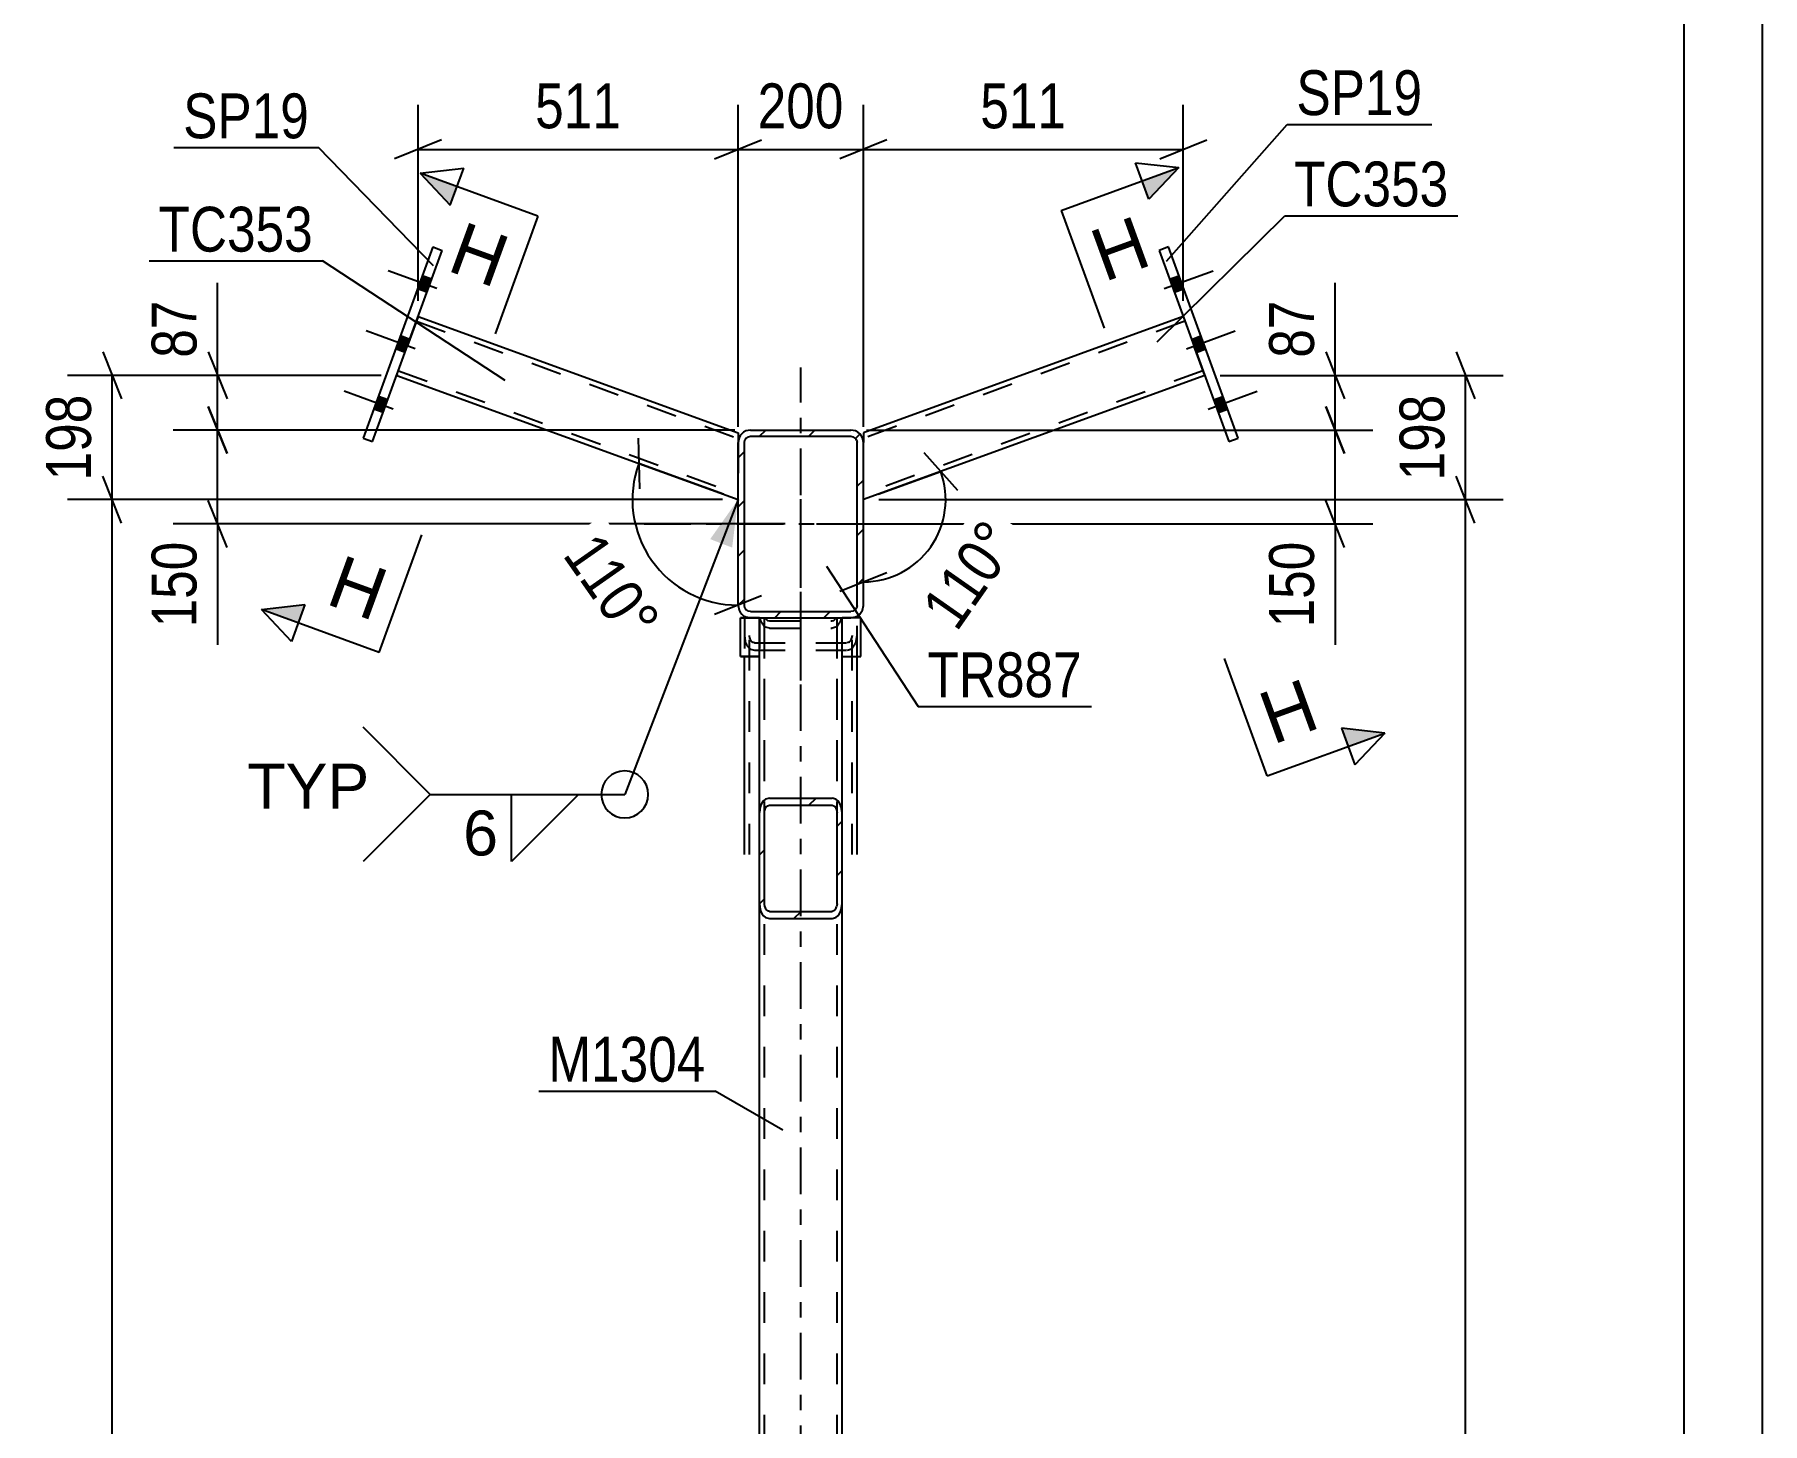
# Model space of a CAD drawing. Header units: millimetres. Extents: x -63 to 778, y -435 to 159.
# Drawn here: x 668 to 778.4, y -256.6 to -167.8 of the extents above; entities that cross this region are included whole.
import ezdxf

# ---------------------------------------------------------------- set-up
doc = ezdxf.new("R2010")
doc.units = ezdxf.units.MM
doc.linetypes.add('DXK_LINE_DOT2', pattern=[3.9198, 1.9599, -1.9599])
doc.linetypes.add('DXK_LINE_DOT3', pattern=[5.9187, 2.979, -0.9799, 0.9799, -0.9799])
doc.styles.add('Arial', font='ARIAL.TTF', dxfattribs={"height": 0.2})
doc.styles.add('Arial Narrow', font='ARIALN.TTF', dxfattribs={"height": 0.2})

# ---------------------------------------------------------------- blocks, each defined once
blk = doc.blocks.new('Unknown-570387995-1162')
at = {"color": 5, "linetype": 'Continuous'}
for p, q in [((778.37, -434.5), (778.37, 159.5)), ((773.37, -429.5), (773.37, 154.5))]:
    blk.add_line(p, q, dxfattribs=at)
blk = doc.blocks.new('Part-570387995-13732 - 13654')
at = {"color": 7, "linetype": 'DXK_LINE_DOT3'}
blk.add_line((716.95, -330.69), (716.95, -195.09), dxfattribs=at)
at = {"color": 7, "linetype": 'DXK_LINE_DOT2'}
for p, q in [((714.31, -205.09), (719.59, -205.09)), ((714.31, -223.37), (714.31, -205.09)), ((714.63, -320.69), (714.63, -205.09)), ((719.27, -320.69), (719.27, -205.09)), ((719.59, -223.37), (719.59, -205.09)), ((714.31, -320.69), (714.31, -302.41)), ((719.59, -320.69), (719.59, -302.41)), ((719.59, -320.69), (714.31, -320.69))]:
    blk.add_line(p, q, dxfattribs=at)
at = {"color": 2, "linetype": 'Continuous'}
for p, q in [((714.31, -302.41), (714.31, -223.37)), ((719.59, -302.41), (719.59, -223.37))]:
    blk.add_line(p, q, dxfattribs=at)
blk = doc.blocks.new('Part-570387995-13718 - 13654')
at = {"linetype": 'Continuous'}
h = blk.add_hatch(dxfattribs=at)
h.set_pattern_fill('', scale=0.7, style=0, pattern_type=0)
h.set_pattern_definition([(45, (714.3072, -223.3691), (-1.57154, 1.57154), [])])
h.paths.add_polyline_path([(714.31, -217.53), (714.31, -223.37), (714.36, -223.73), (714.49, -224.03), (714.7, -224.23), (714.95, -224.3), (718.95, -224.3), (719.19, -224.23), (719.4, -224.03), (719.54, -223.73), (719.59, -223.37), (719.59, -217.53), (719.54, -217.17), (719.4, -216.87), (719.19, -216.67), (718.95, -216.6), (714.95, -216.6), (714.7, -216.67), (714.49, -216.87), (714.36, -217.17)])
h.paths.add_polyline_path([(714.72, -217.2), (714.82, -217.1), (714.95, -217.06), (718.95, -217.06), (719.07, -217.1), (719.17, -217.2), (719.24, -217.35), (719.27, -217.53), (719.27, -223.37), (719.24, -223.55), (719.17, -223.7), (719.07, -223.8), (718.95, -223.84), (714.95, -223.84), (714.82, -223.8), (714.72, -223.7), (714.65, -223.55), (714.63, -223.37), (714.63, -217.53), (714.65, -217.35)])
at = {"color": 2, "linetype": 'Continuous'}
for p, q in [((714.31, -217.53), (714.31, -205.09)), ((719.59, -217.53), (719.59, -205.09)), ((714.36, -217.17), (714.31, -217.53)), ((714.63, -217.53), (714.65, -217.35)), ((714.95, -216.6), (714.7, -216.67)), ((714.82, -217.1), (714.95, -217.06)), ((714.95, -216.6), (718.95, -216.6)), ((714.95, -217.06), (718.95, -217.06)), ((719.19, -216.67), (718.95, -216.6)), ((718.95, -217.06), (719.07, -217.1)), ((719.24, -217.35), (719.27, -217.53)), ((719.59, -217.53), (719.54, -217.17)), ((714.31, -223.37), (714.31, -217.53)), ((714.63, -223.37), (714.63, -217.53)), ((719.27, -223.37), (719.27, -217.53)), ((719.59, -223.37), (719.59, -217.53)), ((714.31, -223.37), (714.36, -223.73)), ((714.65, -223.55), (714.63, -223.37)), ((714.95, -223.84), (714.82, -223.8)), ((714.95, -223.84), (718.95, -223.84)), ((719.07, -223.8), (718.95, -223.84)), ((719.27, -223.37), (719.24, -223.55)), ((719.54, -223.73), (719.59, -223.37)), ((714.7, -224.23), (714.95, -224.3)), ((714.95, -224.3), (718.95, -224.3)), ((718.95, -224.3), (719.19, -224.23))]:
    blk.add_line(p, q, dxfattribs=at)
at = {"color": 7, "linetype": 'DXK_LINE_DOT2'}
for p, q in [((714.31, -205.09), (719.59, -205.09)), ((714.36, -205.17), (714.34, -205.09)), ((714.63, -223.37), (714.63, -205.09)), ((714.69, -205.09), (714.72, -205.15)), ((714.72, -205.15), (714.82, -205.25)), ((714.82, -205.25), (714.95, -205.28)), ((718.95, -205.28), (719.07, -205.25)), ((719.07, -205.25), (719.17, -205.15)), ((719.17, -205.15), (719.2, -205.09)), ((719.27, -223.37), (719.27, -205.09)), ((719.55, -205.09), (719.54, -205.17)), ((714.95, -205.75), (714.7, -205.68)), ((714.95, -205.28), (718.95, -205.28)), ((714.95, -205.75), (718.95, -205.75)), ((719.19, -205.68), (718.95, -205.75)), ((714.31, -223.37), (714.31, -217.53)), ((719.59, -223.37), (719.59, -217.53))]:
    blk.add_line(p, q, dxfattribs=at)
for centre, start, end in [((715.18, -204.98), 193.2949, 235.5336), ((718.71, -204.98), 304.4664, 346.7051)]:
    blk.add_arc(centre, 0.85, start, end, dxfattribs=at)
at = {"color": 2, "linetype": 'Continuous'}
for centre, radius, start, end in [((715.18, -217.37), 0.85, 124.4664, 166.7051), ((715.07, -217.45), 0.425, 124.4664, 166.7051), ((718.83, -217.45), 0.425, 13.2949, 55.5336), ((718.71, -217.37), 0.85, 13.2949, 55.5336), ((715.18, -223.53), 0.85, 193.2949, 235.5336), ((715.07, -223.45), 0.425, 193.2949, 235.5336), ((718.83, -223.45), 0.425, 304.4664, 346.7051), ((718.71, -223.53), 0.85, 304.4664, 346.7051)]:
    blk.add_arc(centre, radius, start, end, dxfattribs=at)
blk = doc.blocks.new('Part-570387995-13794 - 13654')
at = {"color": 7, "linetype": 'DXK_LINE_DOT2'}
for p, q in [((720.79, -205.09), (719.59, -205.09)), ((719.59, -205.09), (719.59, -205.09)), ((720.15, -205.09), (719.59, -205.09)), ((719.59, -207.55), (719.59, -205.09)), ((720.79, -205.09), (720.79, -205.09)), ((719.59, -207.55), (720.79, -207.55))]:
    blk.add_line(p, q, dxfattribs=at)
at = {"color": 2, "linetype": 'Continuous'}
for p, q in [((720.79, -205.09), (720.15, -205.09)), ((720.79, -205.09), (720.79, -205.09)), ((720.79, -207.55), (720.79, -205.09)), ((719.59, -207.55), (720.79, -207.55))]:
    blk.add_line(p, q, dxfattribs=at)
blk = doc.blocks.new('Part-570387995-13730 - 13654')
at = {"color": 7, "linetype": 'DXK_LINE_DOT2'}
for p, q in [((713.35, -205.09), (720.55, -205.09)), ((713.35, -205.09), (713.35, -207.55)), ((713.67, -220.21), (713.67, -205.09)), ((720.23, -220.21), (720.23, -205.09)), ((720.55, -207.55), (720.55, -205.09)), ((713.35, -206.22), (713.4, -206.57)), ((713.69, -206.4), (713.67, -206.22)), ((720.23, -206.22), (720.2, -206.4)), ((720.5, -206.57), (720.55, -206.22)), ((713.74, -207.08), (713.99, -207.15)), ((713.99, -206.68), (713.86, -206.65)), ((713.99, -206.68), (719.91, -206.68)), ((713.99, -207.15), (719.91, -207.15)), ((720.03, -206.65), (719.91, -206.68)), ((719.91, -207.15), (720.15, -207.08))]:
    blk.add_line(p, q, dxfattribs=at)
at = {"color": 2, "linetype": 'Continuous'}
for p, q in [((713.35, -220.21), (713.35, -207.55)), ((720.55, -220.21), (720.55, -207.55))]:
    blk.add_line(p, q, dxfattribs=at)
at = {"color": 7, "linetype": 'DXK_LINE_DOT2'}
for centre, radius, start, end in [((714.22, -206.38), 0.85, 193.2949, 235.5336), ((714.11, -206.3), 0.425, 193.2949, 235.5336), ((719.79, -206.3), 0.425, 304.4664, 346.7051), ((719.67, -206.38), 0.85, 304.4664, 346.7051)]:
    blk.add_arc(centre, radius, start, end, dxfattribs=at)
blk = doc.blocks.new('Part-570387995-13799 - 13654')
at = {"linetype": 'Continuous'}
h = blk.add_hatch(dxfattribs=at)
h.set_pattern_fill('', scale=0.7, style=0, pattern_type=0)
h.set_pattern_definition([(45, (712.9472, -204.289), (-1.57154, 1.57154), [])])
h.paths.add_polyline_path([(712.95, -193.89), (712.95, -204.29), (713.01, -204.6), (713.18, -204.85), (713.44, -205.03), (713.75, -205.09), (720.15, -205.09), (720.45, -205.03), (720.71, -204.85), (720.89, -204.6), (720.95, -204.29), (720.95, -193.89), (720.89, -193.58), (720.71, -193.32), (720.45, -193.15), (720.15, -193.09), (713.75, -193.09), (713.44, -193.15), (713.18, -193.32), (713.01, -193.58)])
h.paths.add_polyline_path([(713.46, -193.61), (713.59, -193.52), (713.75, -193.49), (720.15, -193.49), (720.3, -193.52), (720.43, -193.61), (720.52, -193.74), (720.55, -193.89), (720.55, -204.29), (720.52, -204.44), (720.43, -204.57), (720.3, -204.66), (720.15, -204.69), (713.75, -204.69), (713.59, -204.66), (713.46, -204.57), (713.38, -204.44), (713.35, -204.29), (713.35, -193.89), (713.38, -193.74)])
at = {"color": 7, "linetype": 'DXK_LINE_DOT3'}
for p, q in [((716.95, -209.09), (716.95, -189.09)), ((706.95, -199.09), (726.95, -199.09))]:
    blk.add_line(p, q, dxfattribs=at)
at = {"color": 2, "linetype": 'Continuous'}
for p, q in [((713.75, -193.09), (713.44, -193.15)), ((713.75, -193.09), (720.15, -193.09)), ((720.45, -193.15), (720.15, -193.09)), ((713.01, -193.58), (712.95, -193.89)), ((712.95, -204.29), (712.95, -193.89)), ((713.35, -193.89), (713.38, -193.74)), ((713.35, -204.29), (713.35, -193.89)), ((713.59, -193.52), (713.75, -193.49)), ((713.75, -193.49), (720.15, -193.49)), ((720.15, -193.49), (720.3, -193.52)), ((720.52, -193.74), (720.55, -193.89)), ((720.55, -204.29), (720.55, -193.89)), ((720.95, -193.89), (720.89, -193.58)), ((720.95, -204.29), (720.95, -193.89)), ((712.95, -204.29), (713.01, -204.6)), ((713.38, -204.44), (713.35, -204.29)), ((713.44, -205.03), (713.75, -205.09)), ((713.75, -204.69), (713.59, -204.66)), ((713.75, -204.69), (720.15, -204.69)), ((713.75, -205.09), (720.15, -205.09)), ((720.3, -204.66), (720.15, -204.69)), ((720.15, -205.09), (720.45, -205.03)), ((720.55, -204.29), (720.52, -204.44)), ((720.89, -204.6), (720.95, -204.29))]:
    blk.add_line(p, q, dxfattribs=at)
for centre, radius, start, end in [((713.75, -193.89), 0.8, 112.5, 157.5), ((713.75, -193.89), 0.4, 112.5, 157.5), ((720.15, -193.89), 0.4, 22.5, 67.5), ((720.15, -193.89), 0.8, 22.5, 67.5), ((713.75, -204.29), 0.8, 202.5, 247.5), ((713.75, -204.29), 0.4, 202.5, 247.5), ((720.15, -204.29), 0.4, 292.5, 337.5), ((720.15, -204.29), 0.8, 292.5, 337.5)]:
    blk.add_arc(centre, radius, start, end, dxfattribs=at)
blk = doc.blocks.new('Part-570387995-13735 - 13654')
at = {"color": 7, "linetype": 'DXK_LINE_DOT2'}
for p, q in [((692.51, -185.84), (691.15, -189.6)), ((692.41, -186.14), (712.95, -193.62)), ((691.26, -189.3), (712.95, -197.19)), ((712.95, -193.89), (712.95, -197.53))]:
    blk.add_line(p, q, dxfattribs=at)
at = {"color": 2, "linetype": 'Continuous'}
for p, q in [((692.51, -185.84), (712.95, -193.27)), ((691.15, -189.6), (712.95, -197.53)), ((712.95, -193.27), (712.95, -193.89))]:
    blk.add_line(p, q, dxfattribs=at)
blk = doc.blocks.new('Bolt-570387995-13816 - 13654')
at = {"linetype": 'Continuous'}
for points in [[(740.51, -183.45), (740.81, -184.28), (741.41, -184.06), (741.11, -183.23)], [(740.51, -183.45), (740.81, -184.28), (741.41, -184.06), (741.11, -183.23)], [(740.51, -183.45), (740.81, -184.28), (741.41, -184.06), (741.11, -183.23)], [(741.91, -187.3), (742.21, -188.13), (742.82, -187.91), (742.51, -187.08)], [(741.91, -187.3), (742.21, -188.13), (742.82, -187.91), (742.51, -187.08)], [(743.32, -191.16), (743.62, -191.98), (744.22, -191.76), (743.92, -190.94)], [(743.32, -191.16), (743.62, -191.98), (744.22, -191.76), (743.92, -190.94)], [(743.32, -191.16), (743.62, -191.98), (744.22, -191.76), (743.92, -190.94)]]:
    blk.add_hatch(color=1, dxfattribs=at).paths.add_polyline_path(points)
at = {"color": 1, "linetype": 'Continuous'}
for p, q in [((740.17, -184.04), (743.29, -182.91)), ((740.17, -184.04), (743.29, -182.91)), ((740.17, -184.04), (743.29, -182.91)), ((740.51, -183.45), (741.11, -183.23)), ((740.51, -183.45), (741.11, -183.23)), ((740.51, -183.45), (741.11, -183.23)), ((740.81, -184.28), (741.41, -184.06)), ((740.81, -184.28), (741.41, -184.06)), ((740.81, -184.28), (741.41, -184.06)), ((741.58, -187.9), (744.7, -186.76)), ((741.58, -187.9), (744.7, -186.76)), ((741.91, -187.3), (742.51, -187.08)), ((741.91, -187.3), (742.51, -187.08)), ((742.21, -188.13), (742.82, -187.91)), ((742.21, -188.13), (742.82, -187.91)), ((742.98, -191.75), (746.1, -190.61)), ((742.98, -191.75), (746.1, -190.61)), ((742.98, -191.75), (746.1, -190.61)), ((743.32, -191.16), (743.92, -190.94)), ((743.32, -191.16), (743.92, -190.94)), ((743.32, -191.16), (743.92, -190.94)), ((743.62, -191.98), (744.22, -191.76)), ((743.62, -191.98), (744.22, -191.76)), ((743.62, -191.98), (744.22, -191.76))]:
    blk.add_line(p, q, dxfattribs=at)
blk = doc.blocks.new('Part-570387995-13752 - 13654')
at = {"color": 2, "linetype": 'Continuous'}
for p, q in [((741.38, -185.84), (720.95, -193.27)), ((742.75, -189.6), (720.95, -197.53)), ((720.95, -193.27), (720.95, -193.89))]:
    blk.add_line(p, q, dxfattribs=at)
at = {"color": 7, "linetype": 'DXK_LINE_DOT2'}
for p, q in [((741.49, -186.14), (720.95, -193.62)), ((742.75, -189.6), (741.38, -185.84)), ((742.64, -189.3), (720.95, -197.19)), ((720.95, -193.27), (720.95, -193.47)), ((720.95, -197.53), (720.95, -193.89))]:
    blk.add_line(p, q, dxfattribs=at)
blk = doc.blocks.new('Bolt-570387995-13817 - 13654')
at = {"linetype": 'Continuous'}
for points in [[(693.08, -184.28), (693.38, -183.45), (692.78, -183.23), (692.48, -184.06)], [(693.08, -184.28), (693.38, -183.45), (692.78, -183.23), (692.48, -184.06)], [(693.08, -184.28), (693.38, -183.45), (692.78, -183.23), (692.48, -184.06)], [(691.68, -188.13), (691.98, -187.3), (691.38, -187.08), (691.08, -187.91)], [(691.68, -188.13), (691.98, -187.3), (691.38, -187.08), (691.08, -187.91)], [(690.28, -191.98), (690.58, -191.16), (689.98, -190.94), (689.68, -191.76)], [(690.28, -191.98), (690.58, -191.16), (689.98, -190.94), (689.68, -191.76)], [(690.28, -191.98), (690.58, -191.16), (689.98, -190.94), (689.68, -191.76)]]:
    blk.add_hatch(color=1, dxfattribs=at).paths.add_polyline_path(points)
at = {"color": 1, "linetype": 'Continuous'}
for p, q in [((693.72, -184.04), (690.6, -182.91)), ((693.72, -184.04), (690.6, -182.91)), ((693.72, -184.04), (690.6, -182.91)), ((693.08, -184.28), (692.48, -184.06)), ((693.08, -184.28), (692.48, -184.06)), ((693.08, -184.28), (692.48, -184.06)), ((693.38, -183.45), (692.78, -183.23)), ((693.38, -183.45), (692.78, -183.23)), ((693.38, -183.45), (692.78, -183.23)), ((692.32, -187.9), (689.2, -186.76)), ((692.32, -187.9), (689.2, -186.76)), ((691.98, -187.3), (691.38, -187.08)), ((691.98, -187.3), (691.38, -187.08)), ((691.68, -188.13), (691.08, -187.91)), ((691.68, -188.13), (691.08, -187.91)), ((690.92, -191.75), (687.8, -190.61)), ((690.92, -191.75), (687.8, -190.61)), ((690.92, -191.75), (687.8, -190.61)), ((690.28, -191.98), (689.68, -191.76)), ((690.28, -191.98), (689.68, -191.76)), ((690.28, -191.98), (689.68, -191.76)), ((690.58, -191.16), (689.98, -190.94)), ((690.58, -191.16), (689.98, -190.94)), ((690.58, -191.16), (689.98, -190.94))]:
    blk.add_line(p, q, dxfattribs=at)
blk = doc.blocks.new('Part-570387995-13754 - 13654')
at = {"color": 2, "linetype": 'Continuous'}
for p, q in [((740.44, -181.39), (739.84, -181.61)), ((739.84, -181.61), (744.29, -193.83)), ((744.89, -193.61), (740.44, -181.39)), ((744.29, -193.83), (744.89, -193.61))]:
    blk.add_line(p, q, dxfattribs=at)
blk = doc.blocks.new('Part-570387995-13755 - 13654')
at = {"color": 2, "linetype": 'Continuous'}
for p, q in [((693.45, -181.39), (689.01, -193.61)), ((689.61, -193.83), (694.05, -181.61)), ((693.45, -181.39), (694.05, -181.61)), ((689.01, -193.61), (689.61, -193.83))]:
    blk.add_line(p, q, dxfattribs=at)
blk = doc.blocks.new('Part-570387995-13795 - 13654')
at = {"color": 2, "linetype": 'Continuous'}
for p, q in [((713.11, -205.09), (713.11, -205.09)), ((713.11, -205.09), (713.75, -205.09)), ((713.11, -207.55), (713.11, -205.09)), ((714.31, -207.55), (713.11, -207.55))]:
    blk.add_line(p, q, dxfattribs=at)
at = {"color": 7, "linetype": 'DXK_LINE_DOT2'}
for p, q in [((714.31, -205.09), (713.11, -205.09)), ((713.11, -205.09), (713.11, -205.09)), ((713.75, -205.09), (714.31, -205.09)), ((714.31, -205.09), (714.31, -205.09)), ((714.31, -205.09), (714.31, -207.55)), ((713.11, -207.55), (714.31, -207.55))]:
    blk.add_line(p, q, dxfattribs=at)
blk = doc.blocks.new('StraightDimension-570387995-14503 - 13654')
at = {"color": 7, "linetype": 'Continuous'}
for p, q in [((679.71, -189.6), (679.71, -183.69)), ((679.71, -189.6), (679.71, -183.69)), ((679.11, -188.1), (680.31, -191.1)), ((690.15, -189.6), (676.86, -189.6)), ((679.71, -193.09), (679.71, -189.6)), ((680.31, -194.59), (679.11, -191.59)), ((712.75, -193.09), (676.86, -193.09))]:
    blk.add_line(p, q, dxfattribs=at)
at = {"color": 0}
blk.add_wipeout([(678.96, -184.22), (674.76, -184.22), (674.76, -189.07), (678.96, -189.07)], dxfattribs=at)
at = {"color": 3, "style": 'Arial Narrow'}
blk.add_text('87', height=2.863, rotation=90.0002, dxfattribs=at).set_placement((678.36, -188.47))
blk = doc.blocks.new('StraightDimension-570387995-14284 - 13654')
at = {"color": 7, "linetype": 'Continuous'}
for p, q in [((758.81, -188.1), (760.01, -191.1)), ((743.75, -189.6), (761.81, -189.6)), ((759.41, -197.53), (759.41, -189.6)), ((760.01, -199.03), (758.81, -196.03)), ((721.95, -197.53), (761.81, -197.53))]:
    blk.add_line(p, q, dxfattribs=at)
at = {"color": 0}
blk.add_wipeout([(758.66, -190.22), (754.46, -190.22), (754.46, -196.91), (758.66, -196.91)], dxfattribs=at)
at = {"color": 3, "style": 'Arial Narrow'}
blk.add_text('198', height=2.863, rotation=90.0002, dxfattribs=at).set_placement((758.06, -196.31))
blk = doc.blocks.new('StraightDimension-570387995-14285 - 13654')
at = {"color": 7, "linetype": 'Continuous'}
for p, q in [((760.01, -199.03), (758.81, -196.03)), ((721.95, -197.53), (761.81, -197.53)), ((759.41, -328.05), (759.41, -197.53)), ((758.81, -326.55), (760.01, -329.55)), ((733.22, -328.05), (761.81, -328.05))]:
    blk.add_line(p, q, dxfattribs=at)
at = {"color": 0}
blk.add_wipeout([(758.66, -258.53), (754.46, -258.53), (754.46, -267.05), (758.66, -267.05)], dxfattribs=at)
at = {"color": 3, "style": 'Arial Narrow'}
blk.add_text('3263', height=2.863, rotation=90.0002, dxfattribs=at).set_placement((758.06, -266.45))
blk = doc.blocks.new('StraightDimension-570387995-14163 - 13654')
at = {"color": 7, "linetype": 'Continuous'}
for p, q in [((712.95, -192.89), (712.95, -172.31)), ((720.95, -192.89), (720.95, -172.31)), ((711.45, -175.76), (714.45, -174.56)), ((712.95, -175.16), (720.95, -175.16)), ((722.45, -174.56), (719.45, -175.76))]:
    blk.add_line(p, q, dxfattribs=at)
at = {"color": 0}
blk.add_wipeout([(720.29, -174.41), (720.29, -170.21), (713.6, -170.21), (713.6, -174.41)], dxfattribs=at)
at = {"color": 3, "style": 'Arial Narrow'}
blk.add_text('200', height=2.863, dxfattribs=at).set_placement((714.2, -173.81))
blk = doc.blocks.new('StraightDimension-570387995-14164 - 13654')
at = {"color": 7, "linetype": 'Continuous'}
for p, q in [((692.51, -184.84), (692.51, -172.31)), ((712.95, -192.89), (712.95, -172.31)), ((694.01, -174.56), (691.01, -175.76)), ((692.51, -175.16), (712.95, -175.16)), ((711.45, -175.76), (714.45, -174.56))]:
    blk.add_line(p, q, dxfattribs=at)
at = {"color": 0}
blk.add_wipeout([(706.07, -174.41), (706.07, -170.21), (699.39, -170.21), (699.39, -174.41)], dxfattribs=at)
at = {"color": 3, "style": 'Arial Narrow'}
blk.add_text('511', height=2.863, dxfattribs=at).set_placement((699.99, -173.81))
blk = doc.blocks.new('StraightDimension-570387995-14243 - 13654')
at = {"color": 7, "linetype": 'Continuous'}
for p, q in [((672.37, -188.1), (673.57, -191.1)), ((690.15, -189.6), (670.12, -189.6)), ((672.97, -197.53), (672.97, -189.6)), ((673.57, -199.03), (672.37, -196.03)), ((711.95, -197.53), (670.12, -197.53))]:
    blk.add_line(p, q, dxfattribs=at)
at = {"color": 0}
blk.add_wipeout([(672.22, -190.22), (668.02, -190.22), (668.02, -196.91), (672.22, -196.91)], dxfattribs=at)
at = {"color": 3, "style": 'Arial Narrow'}
blk.add_text('198', height=2.863, rotation=90.0002, dxfattribs=at).set_placement((671.62, -196.31))
blk = doc.blocks.new('StraightDimension-570387995-14162 - 13654')
at = {"color": 7, "linetype": 'Continuous'}
for p, q in [((720.95, -192.89), (720.95, -172.31)), ((741.38, -184.84), (741.38, -172.31)), ((722.45, -174.56), (719.45, -175.76)), ((720.95, -175.16), (741.38, -175.16)), ((739.88, -175.76), (742.88, -174.56))]:
    blk.add_line(p, q, dxfattribs=at)
at = {"color": 0}
blk.add_wipeout([(734.51, -174.41), (734.51, -170.21), (727.82, -170.21), (727.82, -174.41)], dxfattribs=at)
at = {"color": 3, "style": 'Arial Narrow'}
blk.add_text('511', height=2.863, dxfattribs=at).set_placement((728.42, -173.81))
blk = doc.blocks.new('StraightDimension-570387995-14244 - 13654')
at = {"color": 7, "linetype": 'Continuous'}
for p, q in [((673.57, -199.03), (672.37, -196.03)), ((711.95, -197.53), (670.12, -197.53)), ((672.97, -328.05), (672.97, -197.53)), ((672.37, -326.55), (673.57, -329.55)), ((700.67, -328.05), (670.12, -328.05))]:
    blk.add_line(p, q, dxfattribs=at)
at = {"color": 0}
blk.add_wipeout([(672.22, -258.53), (668.02, -258.53), (668.02, -267.05), (672.22, -267.05)], dxfattribs=at)
at = {"color": 3, "style": 'Arial Narrow'}
blk.add_text('3263', height=2.863, rotation=90.0002, dxfattribs=at).set_placement((671.62, -266.45))
blk = doc.blocks.new('StraightDimension-570387995-14504 - 13654')
at = {"color": 7, "linetype": 'Continuous'}
for p, q in [((679.11, -191.59), (680.31, -194.59)), ((712.75, -193.09), (676.86, -193.09)), ((679.71, -199.09), (679.71, -193.09)), ((680.31, -200.59), (679.11, -197.59)), ((715.95, -199.09), (676.86, -199.09)), ((679.71, -199.09), (679.71, -206.82)), ((679.71, -199.09), (679.71, -206.82))]:
    blk.add_line(p, q, dxfattribs=at)
at = {"color": 0}
blk.add_wipeout([(678.96, -199.61), (674.76, -199.61), (674.76, -206.3), (678.96, -206.3)], dxfattribs=at)
at = {"color": 3, "style": 'Arial Narrow'}
blk.add_text('150', height=2.863, rotation=90.0002, dxfattribs=at).set_placement((678.36, -205.7))
blk = doc.blocks.new('StraightDimension-570387995-14563 - 13654')
at = {"color": 7, "linetype": 'Continuous'}
for p, q in [((751.08, -189.6), (751.08, -183.69)), ((751.08, -189.6), (751.08, -183.69)), ((750.48, -188.1), (751.68, -191.1)), ((743.75, -189.6), (753.48, -189.6)), ((751.08, -193.09), (751.08, -189.6)), ((751.68, -194.59), (750.48, -191.59)), ((721.15, -193.09), (753.48, -193.09))]:
    blk.add_line(p, q, dxfattribs=at)
at = {"color": 0}
blk.add_wipeout([(750.33, -184.22), (746.13, -184.22), (746.13, -189.07), (750.33, -189.07)], dxfattribs=at)
at = {"color": 3, "style": 'Arial Narrow'}
blk.add_text('87', height=2.863, rotation=90.0002, dxfattribs=at).set_placement((749.73, -188.47))
blk = doc.blocks.new('StraightDimension-570387995-14564 - 13654')
at = {"color": 7, "linetype": 'Continuous'}
for p, q in [((750.48, -191.59), (751.68, -194.59)), ((721.15, -193.09), (753.48, -193.09)), ((751.08, -199.09), (751.08, -193.09)), ((751.68, -200.59), (750.48, -197.59)), ((717.95, -199.09), (753.48, -199.09)), ((751.08, -199.09), (751.08, -206.82)), ((751.08, -199.09), (751.08, -206.82))]:
    blk.add_line(p, q, dxfattribs=at)
at = {"color": 0}
blk.add_wipeout([(750.33, -199.61), (746.13, -199.61), (746.13, -206.3), (750.33, -206.3)], dxfattribs=at)
at = {"color": 3, "style": 'Arial Narrow'}
blk.add_text('150', height=2.863, rotation=90.0002, dxfattribs=at).set_placement((749.73, -205.7))
blk = doc.blocks.new('AngleDimension-570387995-14668 - 13654')
at = {"color": 7, "linetype": 'Continuous'}
for p, q in [((706.56, -193.61), (706.66, -196.84)), ((712.01, -197.19), (706.61, -195.22)), ((706.61, -195.22), (712.95, -197.53)), ((712.95, -204.28), (712.95, -197.53)), ((714.45, -203.68), (711.45, -204.88))]:
    blk.add_line(p, q, dxfattribs=at)
blk.add_arc((712.95, -197.53), 6.75, 160.0001, 270, dxfattribs=at)
at = {"color": 0}
blk.add_wipeout([(705.62, -207.72), (709.06, -205.31), (704.31, -198.52), (700.87, -200.93)], dxfattribs=at)
at = {"color": 3, "style": 'Arial Narrow'}
blk.add_text('110°', height=2.863, rotation=-54.9982, dxfattribs=at).set_placement((701.7, -201.08))
blk = doc.blocks.new('AngleDimension-570387995-14672 - 13654')
at = {"color": 7, "linetype": 'Continuous'}
for p, q in [((724.81, -194.53), (726.96, -196.94)), ((725.89, -195.73), (720.95, -197.53)), ((721.89, -197.19), (725.89, -195.73)), ((720.95, -202.79), (720.95, -197.53)), ((719.45, -203.39), (722.45, -202.19))]:
    blk.add_line(p, q, dxfattribs=at)
blk.add_arc((720.95, -197.53), 5.26, 270, 20, dxfattribs=at)
at = {"color": 0}
blk.add_wipeout([(731.81, -200.08), (728.37, -197.67), (723.61, -204.46), (727.05, -206.87)], dxfattribs=at)
at = {"color": 3, "style": 'Arial Narrow'}
blk.add_text('110°', height=2.863, rotation=54.9982, dxfattribs=at).set_placement((726.91, -206.03))
blk = doc.blocks.new('Mark-570387995-14130 - 13654')
at = {"color": 30, "linetype": 'Continuous'}
for p, q in [((718.59, -201.78), (724.45, -210.76)), ((724.45, -210.76), (735.52, -210.76))]:
    blk.add_line(p, q, dxfattribs=at)
at = {"color": 0}
blk.add_wipeout([(734.92, -210.16), (734.92, -207.16), (725.05, -207.16), (725.05, -210.16)], dxfattribs=at)
blk.add_wipeout([(734.92, -210.16), (734.92, -207.16), (725.05, -207.16), (725.05, -210.16)], dxfattribs=at)
at = {"color": 3, "style": 'Arial Narrow'}
blk.add_text('TR887', height=2.863, dxfattribs=at).set_placement((725.05, -210.16))
blk = doc.blocks.new('Mark-570387995-14100 - 13654')
at = {"color": 30, "linetype": 'Continuous'}
for p in [(700.23, -235.32), (715.81, -237.82)]:
    blk.add_line(p, (711.48, -235.32), dxfattribs=at)
at = {"color": 0}
blk.add_wipeout([(710.88, -234.72), (710.88, -231.72), (700.83, -231.72), (700.83, -234.72)], dxfattribs=at)
blk.add_wipeout([(710.88, -234.72), (710.88, -231.72), (700.83, -231.72), (700.83, -234.72)], dxfattribs=at)
at = {"color": 3, "style": 'Arial Narrow'}
blk.add_text('M1304', height=2.863, dxfattribs=at).set_placement((700.83, -234.72))
blk = doc.blocks.new('Mark-570387995-14103 - 13654')
at = {"color": 30, "linetype": 'Continuous'}
for p in [(675.34, -182.29), (698.07, -189.92)]:
    blk.add_line(p, (686.4, -182.29), dxfattribs=at)
at = {"color": 0}
blk.add_wipeout([(685.8, -181.69), (685.8, -178.69), (675.94, -178.69), (675.94, -181.69)], dxfattribs=at)
blk.add_wipeout([(685.8, -181.69), (685.8, -178.69), (675.94, -178.69), (675.94, -181.69)], dxfattribs=at)
at = {"color": 3, "style": 'Arial Narrow'}
blk.add_text('TC353', height=2.863, dxfattribs=at).set_placement((675.94, -181.69))
blk = doc.blocks.new('WeldMark-570387995-14676 - 13654')
at = {"linetype": 'Continuous'}
blk.add_hatch(color=30, dxfattribs=at).paths.add_polyline_path([(711.17, -200.06), (712.95, -197.53), (712.57, -200.6)])
at = {"color": 30, "linetype": 'Continuous'}
for p in [(712.95, -197.53), (693.29, -216.37)]:
    blk.add_line(p, (705.71, -216.37), dxfattribs=at)
at = {"color": 3, "linetype": 'Continuous'}
for p, q in [((693.29, -216.37), (689, -212.08)), ((693.29, -216.37), (689, -220.66)), ((698.47, -216.37), (702.76, -216.37)), ((702.76, -216.37), (698.47, -220.66)), ((698.47, -220.66), (698.47, -216.37))]:
    blk.add_line(p, q, dxfattribs=at)
for start, end in [(90, 270), (270, 90)]:
    blk.add_arc((705.71, -216.37), 1.5, start, end, dxfattribs=at)
at = {"color": 0}
blk.add_wipeout([(697.81, -220.47), (697.81, -217.07), (695.19, -217.07), (695.19, -220.47)], dxfattribs=at)
at = {"color": 3, "style": 'Arial'}
blk.add_text('6', height=2.87, dxfattribs=at).set_placement((695.39, -220.27))
at = {"color": 0, "linetype": 'Continuous'}
blk.add_wipeout([(689.39, -217.27), (689.39, -214.27), (681.61, -214.27), (681.61, -217.27)], dxfattribs=at)
blk.add_wipeout([(689.39, -217.27), (689.39, -214.27), (681.61, -214.27), (681.61, -217.27)], dxfattribs=at)
at = {"color": 3, "linetype": 'Continuous', "style": 'Arial'}
blk.add_text('TYP', height=2.865, dxfattribs=at).set_placement((681.61, -217.27))
blk = doc.blocks.new('Mark-570387995-14109 - 13654')
at = {"color": 30, "linetype": 'Continuous'}
for p, q in [((739.71, -187.46), (747.86, -179.4)), ((747.86, -179.4), (758.92, -179.4))]:
    blk.add_line(p, q, dxfattribs=at)
at = {"color": 0}
blk.add_wipeout([(758.32, -178.8), (758.32, -175.8), (748.46, -175.8), (748.46, -178.8)], dxfattribs=at)
blk.add_wipeout([(758.32, -178.8), (758.32, -175.8), (748.46, -175.8), (748.46, -178.8)], dxfattribs=at)
at = {"color": 3, "style": 'Arial Narrow'}
blk.add_text('TC353', height=2.863, dxfattribs=at).set_placement((748.46, -178.8))
blk = doc.blocks.new('Mark-570387995-14115 - 13654')
at = {"color": 30, "linetype": 'Continuous'}
for p, q in [((740.32, -182.3), (748.01, -173.57)), ((748.01, -173.57), (757.25, -173.57))]:
    blk.add_line(p, q, dxfattribs=at)
at = {"color": 0}
blk.add_wipeout([(756.65, -172.97), (756.65, -169.97), (748.61, -169.97), (748.61, -172.97)], dxfattribs=at)
blk.add_wipeout([(756.65, -172.97), (756.65, -169.97), (748.61, -169.97), (748.61, -172.97)], dxfattribs=at)
at = {"color": 3, "style": 'Arial Narrow'}
blk.add_text('SP19', height=2.863, dxfattribs=at).set_placement((748.61, -172.97))
blk = doc.blocks.new('Mark-570387995-14118 - 13654')
at = {"color": 30, "linetype": 'Continuous'}
for p in [(676.91, -175.05), (693.5, -182.6)]:
    blk.add_line(p, (686.15, -175.05), dxfattribs=at)
at = {"color": 0}
blk.add_wipeout([(685.55, -174.45), (685.55, -171.45), (677.51, -171.45), (677.51, -174.45)], dxfattribs=at)
blk.add_wipeout([(685.55, -174.45), (685.55, -171.45), (677.51, -171.45), (677.51, -174.45)], dxfattribs=at)
at = {"color": 3, "style": 'Arial Narrow'}
blk.add_text('SP19', height=2.863, dxfattribs=at).set_placement((677.51, -174.45))
blk = doc.blocks.new('SectionMark-570387995-15589 - 13654')
at = {"linetype": 'Continuous'}
for points in [[(739.19, -178.35), (738.76, -177.18), (741.11, -176.32)], [(751.91, -213.31), (751.48, -212.14), (754.26, -212.46)]]:
    blk.add_hatch(color=6, dxfattribs=at).paths.add_polyline_path(points)
at = {"color": 6, "linetype": 'Continuous'}
for p, q in [((739.19, -178.35), (738.33, -176.01)), ((738.33, -176.01), (741.11, -176.32)), ((741.11, -176.32), (739.19, -178.35)), ((754.26, -212.46), (751.48, -212.14)), ((751.48, -212.14), (752.34, -214.49)), ((754.26, -212.46), (752.34, -214.49))]:
    blk.add_line(p, q, dxfattribs=at)
at = {"color": 0, "linetype": 'Continuous'}
for points in [[(739.49, -182.5), (738.3, -179.21), (735.13, -180.36), (736.33, -183.65)], [(750.25, -212.05), (749.05, -208.77), (745.89, -209.92), (747.09, -213.21)]]:
    blk.add_wipeout(points, dxfattribs=at)
at = {"color": 6, "linetype": 'Continuous'}
for p, q in [((733.59, -179.06), (741.11, -176.32)), ((733.59, -179.06), (736.33, -186.58)), ((746.74, -215.19), (744.01, -207.68)), ((746.74, -215.19), (754.26, -212.46))]:
    blk.add_line(p, q, dxfattribs=at)
at = {"color": 3, "linetype": 'Continuous', "style": 'Arial'}
for p in [(736.33, -183.65), (747.09, -213.21)]:
    blk.add_text('H', height=3.34, rotation=20.002, dxfattribs=at).set_placement(p)
blk = doc.blocks.new('SectionMark-570387995-15509 - 13654')
at = {"linetype": 'Continuous'}
for points in [[(695, -177.55), (694.57, -178.72), (692.65, -176.69)], [(685.28, -204.24), (684.86, -205.42), (682.51, -204.56)]]:
    blk.add_hatch(color=6, dxfattribs=at).paths.add_polyline_path(points)
at = {"color": 6, "linetype": 'Continuous'}
for p, q in [((692.65, -176.69), (695.43, -176.37)), ((694.57, -178.72), (695.43, -176.37)), ((692.65, -176.69), (694.57, -178.72)), ((682.51, -204.56), (685.28, -204.24)), ((684.43, -206.59), (682.51, -204.56)), ((685.28, -204.24), (684.43, -206.59))]:
    blk.add_line(p, q, dxfattribs=at)
at = {"color": 0, "linetype": 'Continuous'}
for points in [[(697.43, -184.02), (698.63, -180.73), (695.46, -179.58), (694.27, -182.87)], [(689.68, -205.31), (690.88, -202.02), (687.71, -200.87), (686.52, -204.16)]]:
    blk.add_wipeout(points, dxfattribs=at)
at = {"color": 6, "linetype": 'Continuous'}
for p, q in [((700.17, -179.43), (692.65, -176.69)), ((700.17, -179.43), (697.43, -186.95)), ((690.03, -207.3), (692.76, -199.78)), ((690.03, -207.3), (682.51, -204.56))]:
    blk.add_line(p, q, dxfattribs=at)
at = {"color": 3, "linetype": 'Continuous', "style": 'Arial'}
for p in [(694.27, -182.87), (686.52, -204.16)]:
    blk.add_text('H', height=3.34, rotation=-20.002, dxfattribs=at).set_placement(p)

msp = doc.modelspace()

# ---------------------------------------------------------------- block references
for name in ['Unknown-570387995-1162', 'Part-570387995-13755 - 13654', 'Part-570387995-13754 - 13654', 'Bolt-570387995-13817 - 13654', 'Bolt-570387995-13816 - 13654', 'Part-570387995-13735 - 13654', 'Part-570387995-13752 - 13654', 'Part-570387995-13799 - 13654', 'Part-570387995-13732 - 13654', 'Part-570387995-13795 - 13654', 'Part-570387995-13730 - 13654', 'Part-570387995-13718 - 13654', 'Part-570387995-13794 - 13654']:
    msp.add_blockref(name, (0, 0))

# ---------------------------------------------------------------- next in the draw order: block references
for name in ['StraightDimension-570387995-14503 - 13654', 'StraightDimension-570387995-14284 - 13654']:
    msp.add_blockref(name, (0, 0))

# ---------------------------------------------------------------- next in the draw order: block references
for name in ['StraightDimension-570387995-14163 - 13654', 'StraightDimension-570387995-14285 - 13654']:
    msp.add_blockref(name, (0, 0))

# ---------------------------------------------------------------- next in the draw order: block references
for name in ['StraightDimension-570387995-14164 - 13654', 'StraightDimension-570387995-14162 - 13654']:
    msp.add_blockref(name, (0, 0))

# ---------------------------------------------------------------- next in the draw order: block references
for name in ['StraightDimension-570387995-14563 - 13654', 'StraightDimension-570387995-14243 - 13654']:
    msp.add_blockref(name, (0, 0))

# ---------------------------------------------------------------- next in the draw order: block references
for name in ['Mark-570387995-14109 - 13654', 'Mark-570387995-14103 - 13654', 'StraightDimension-570387995-14564 - 13654', 'StraightDimension-570387995-14244 - 13654']:
    msp.add_blockref(name, (0, 0))

# ---------------------------------------------------------------- next in the draw order: block references
for name in ['Mark-570387995-14115 - 13654', 'Mark-570387995-14118 - 13654', 'StraightDimension-570387995-14504 - 13654', 'AngleDimension-570387995-14672 - 13654', 'Mark-570387995-14100 - 13654']:
    msp.add_blockref(name, (0, 0))

# ---------------------------------------------------------------- next in the draw order: block references
for name in ['AngleDimension-570387995-14668 - 13654', 'Mark-570387995-14130 - 13654']:
    msp.add_blockref(name, (0, 0))

# ---------------------------------------------------------------- next in the draw order: block references
for name in ['SectionMark-570387995-15589 - 13654', 'WeldMark-570387995-14676 - 13654']:
    msp.add_blockref(name, (0, 0))

# ---------------------------------------------------------------- next in the draw order: block references
msp.add_blockref('SectionMark-570387995-15509 - 13654', (0, 0))

doc.saveas('drawing.dxf')
